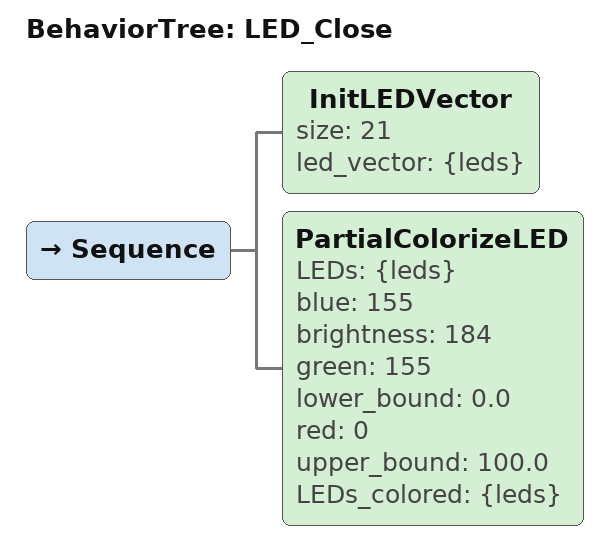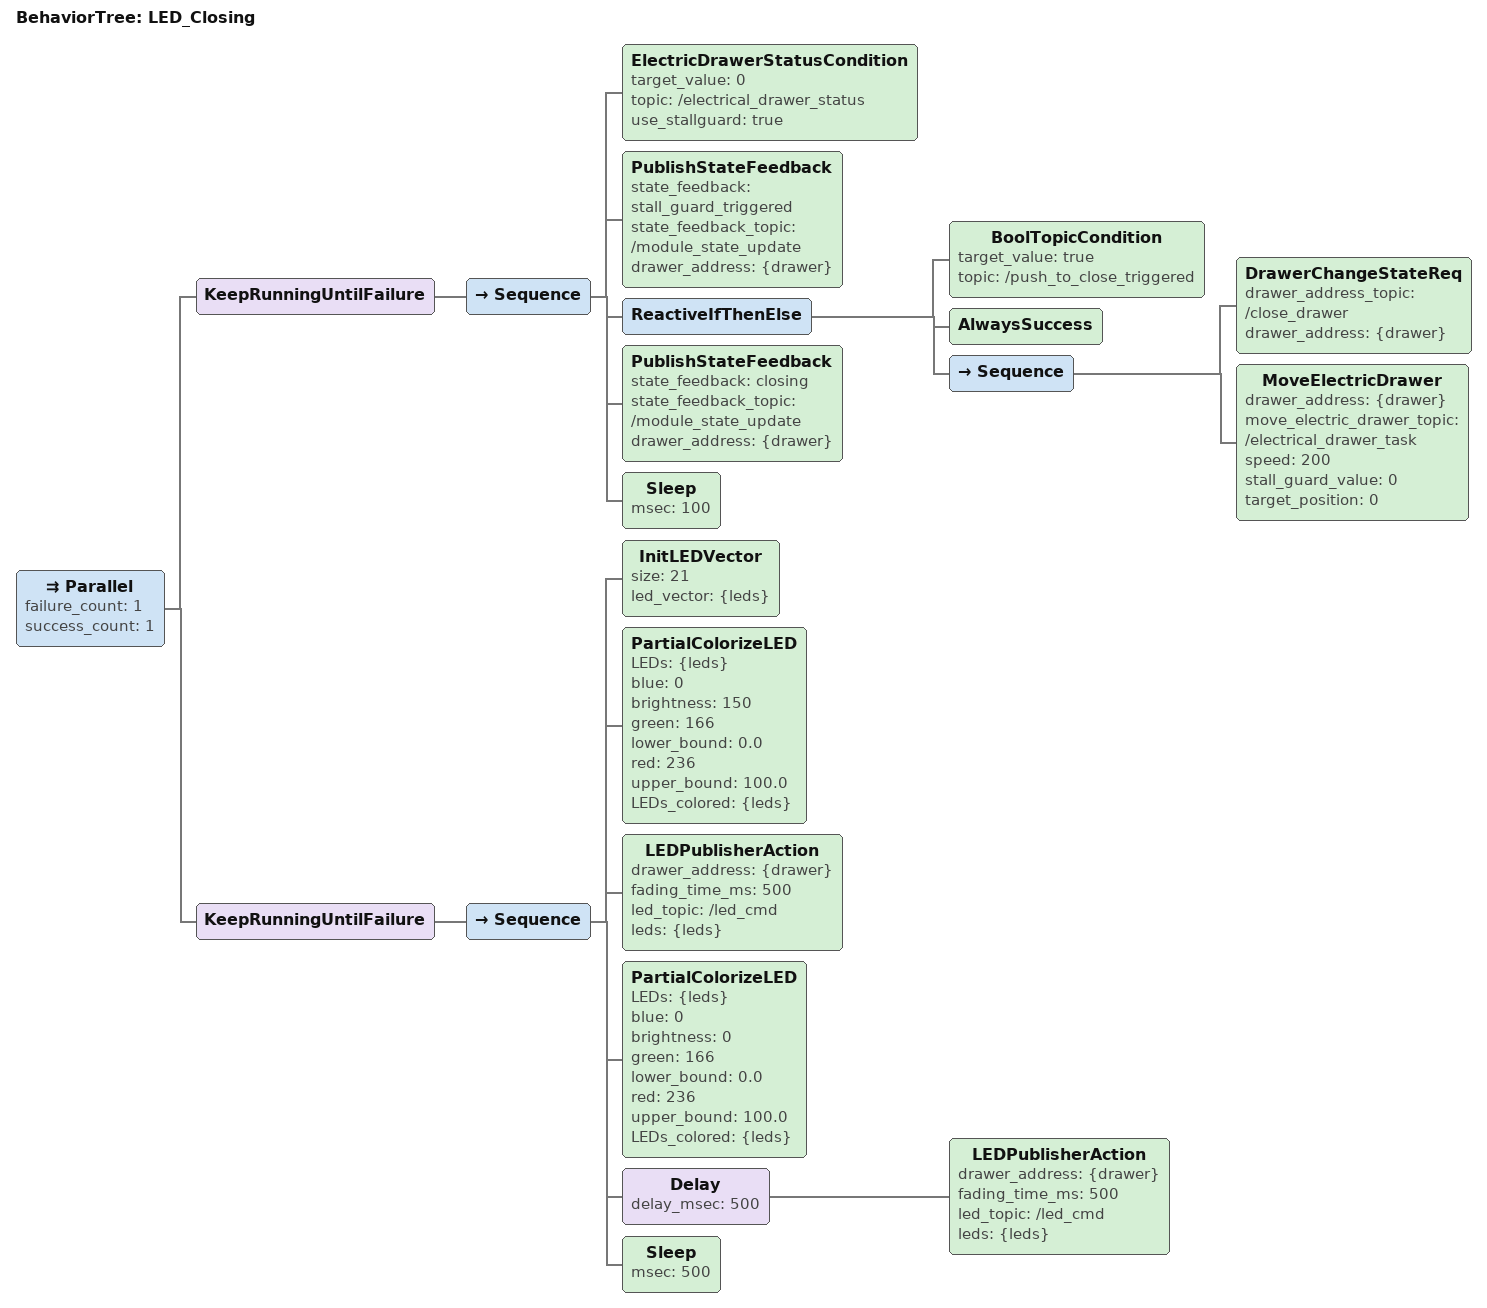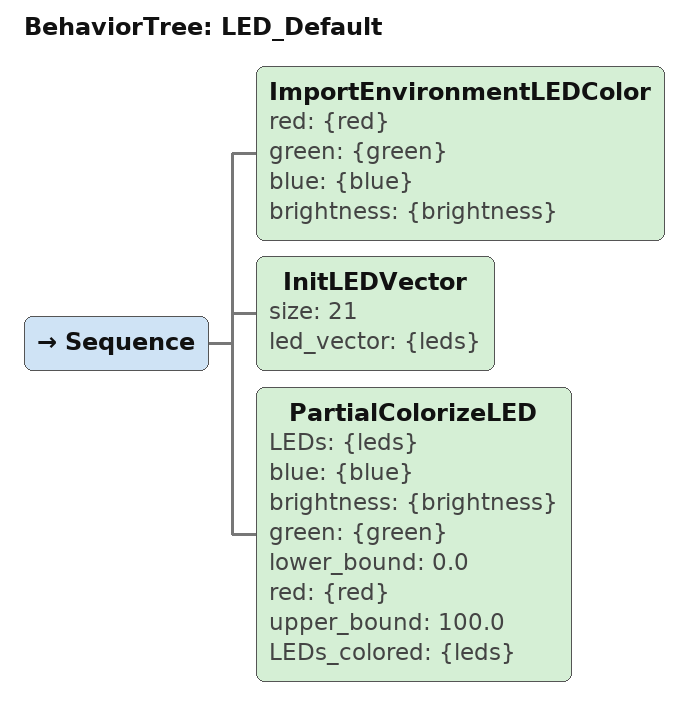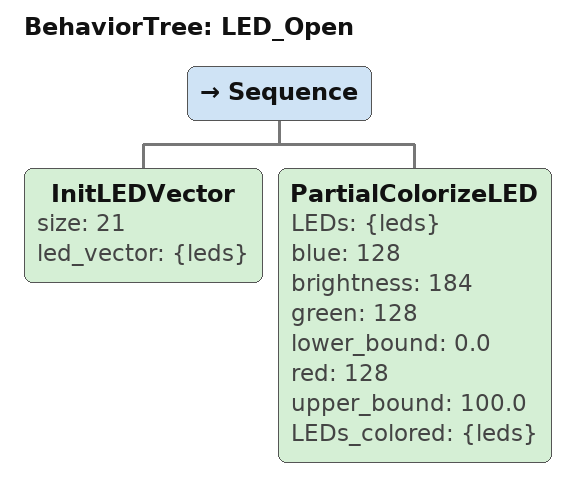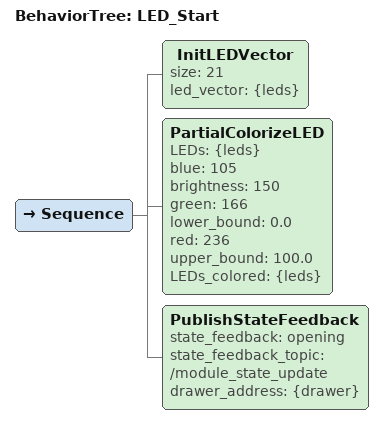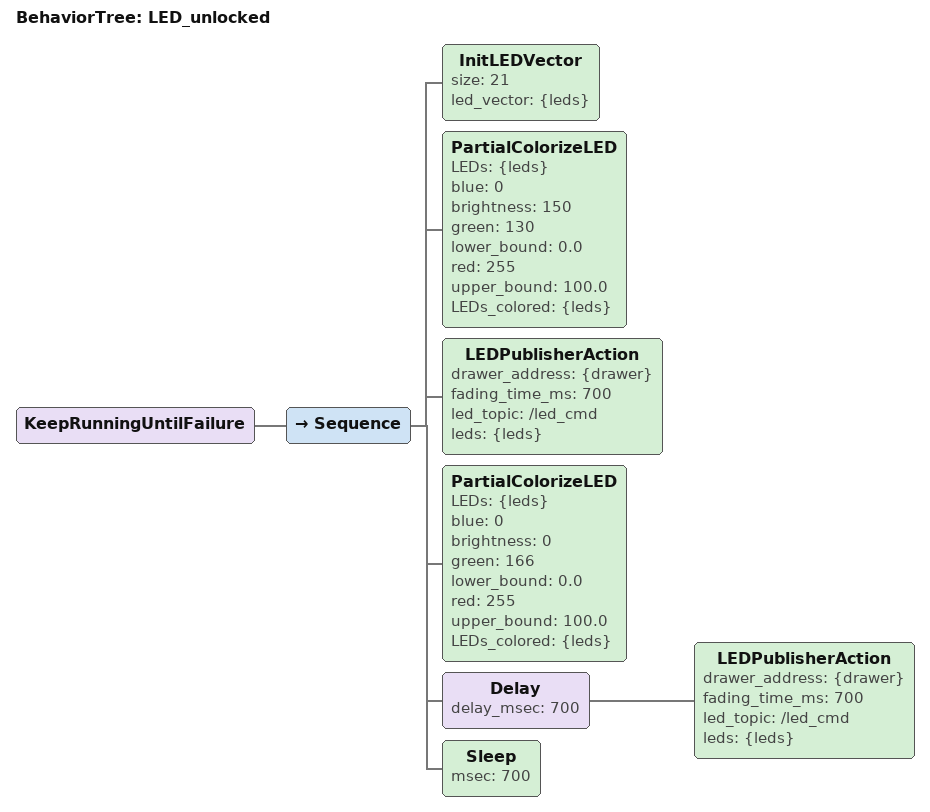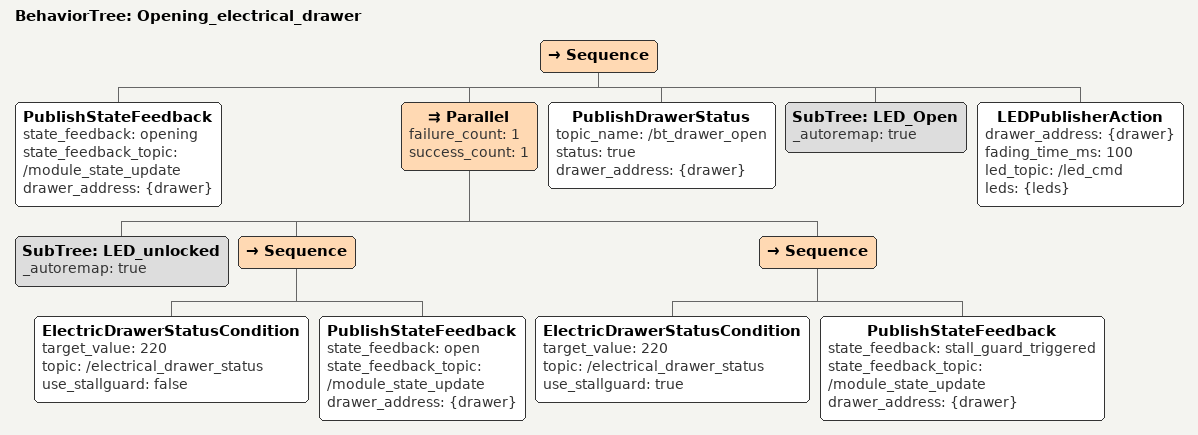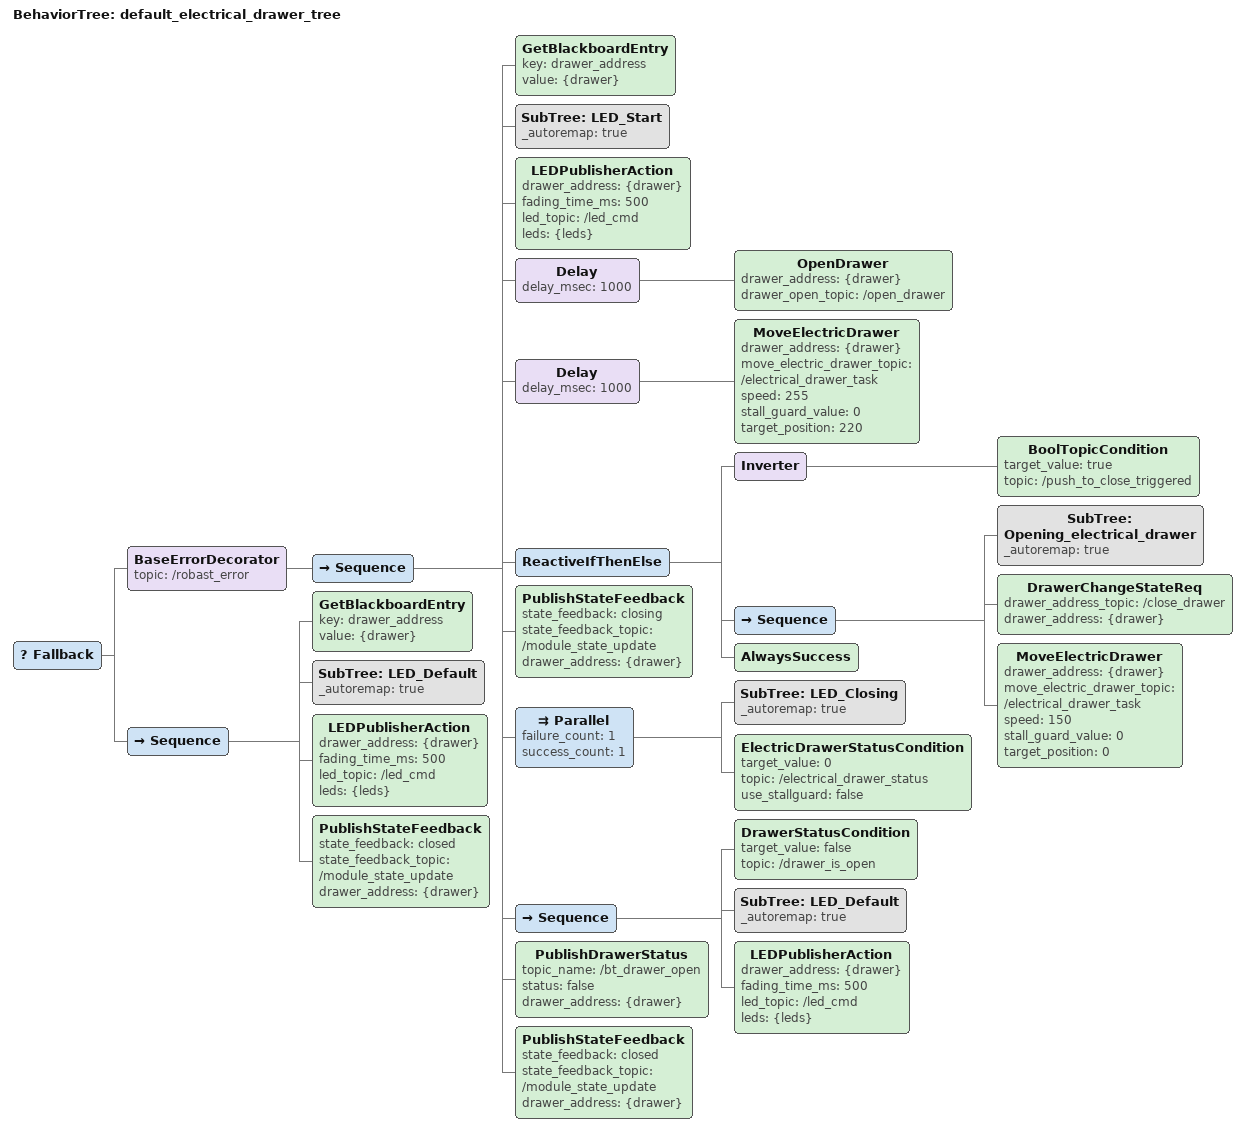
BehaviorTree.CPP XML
<?xml version="1.0" encoding="UTF-8"?>
<root BTCPP_format="4"
      main_tree_to_execute="default_electrical_drawer_tree">
  <BehaviorTree ID="LED_Close">
    <Sequence>
      <InitLEDVector size="21"
                     led_vector="{leds}"/>
      <PartialColorizeLED LEDs="{leds}"
                          blue="155"
                          brightness="184"
                          green="155"
                          lower_bound="0.0"
                          red="0"
                          upper_bound="100.0"
                          LEDs_colored="{leds}"/>
    </Sequence>
  </BehaviorTree>

  <BehaviorTree ID="LED_Closing">
    <Parallel failure_count="1"
              success_count="1">
      <KeepRunningUntilFailure>
        <Sequence>
          <ElectricDrawerStatusCondition target_value="0"
                                         topic="/electrical_drawer_status"
                                         use_stallguard="true"/>
          <PublishStateFeedback state_feedback="stall_guard_triggered"
                                state_feedback_topic="/module_state_update"
                                drawer_address="{drawer}"/>
          <ReactiveIfThenElse>
            <BoolTopicCondition target_value="true"
                                topic="/push_to_close_triggered"/>
            <AlwaysSuccess/>
            <Sequence>
              <DrawerChangeStateReq drawer_address_topic="/close_drawer"
                                    drawer_address="{drawer}"/>
              <MoveElectricDrawer drawer_address="{drawer}"
                                  move_electric_drawer_topic="/electrical_drawer_task"
                                  speed="200"
                                  stall_guard_value="0"
                                  target_position="0"/>
            </Sequence>
          </ReactiveIfThenElse>
          <PublishStateFeedback state_feedback="closing"
                                state_feedback_topic="/module_state_update"
                                drawer_address="{drawer}"/>
          <Sleep msec="100"/>
        </Sequence>
      </KeepRunningUntilFailure>
      <KeepRunningUntilFailure>
        <Sequence>
          <InitLEDVector size="21"
                         led_vector="{leds}"/>
          <PartialColorizeLED LEDs="{leds}"
                              blue="0"
                              brightness="150"
                              green="166"
                              lower_bound="0.0"
                              red="236"
                              upper_bound="100.0"
                              LEDs_colored="{leds}"/>
          <LEDPublisherAction drawer_address="{drawer}"
                              fading_time_ms="500"
                              led_topic="/led_cmd"
                              leds="{leds}"/>
          <PartialColorizeLED LEDs="{leds}"
                              blue="0"
                              brightness="0"
                              green="166"
                              lower_bound="0.0"
                              red="236"
                              upper_bound="100.0"
                              LEDs_colored="{leds}"/>
          <Delay delay_msec="500">
            <LEDPublisherAction drawer_address="{drawer}"
                                fading_time_ms="500"
                                led_topic="/led_cmd"
                                leds="{leds}"/>
          </Delay>
          <Sleep msec="500"/>
        </Sequence>
      </KeepRunningUntilFailure>
    </Parallel>
  </BehaviorTree>

  <BehaviorTree ID="LED_Default">
    <Sequence>
      <ImportEnvironmentLEDColor red="{red}"
                                 green="{green}"
                                 blue="{blue}"
                                 brightness="{brightness}"/>
      <InitLEDVector size="21"
                     led_vector="{leds}"/>
      <PartialColorizeLED LEDs="{leds}"
                          blue="{blue}"
                          brightness="{brightness}"
                          green="{green}"
                          lower_bound="0.0"
                          red="{red}"
                          upper_bound="100.0"
                          LEDs_colored="{leds}"/>
    </Sequence>
  </BehaviorTree>

  <BehaviorTree ID="LED_Open">
    <Sequence>
      <InitLEDVector size="21"
                     led_vector="{leds}"/>
      <PartialColorizeLED LEDs="{leds}"
                          blue="128"
                          brightness="184"
                          green="128"
                          lower_bound="0.0"
                          red="128"
                          upper_bound="100.0"
                          LEDs_colored="{leds}"/>
    </Sequence>
  </BehaviorTree>

  <BehaviorTree ID="LED_Start">
    <Sequence>
      <InitLEDVector size="21"
                     led_vector="{leds}"/>
      <PartialColorizeLED LEDs="{leds}"
                          blue="105"
                          brightness="150"
                          green="166"
                          lower_bound="0.0"
                          red="236"
                          upper_bound="100.0"
                          LEDs_colored="{leds}"/>
      <PublishStateFeedback state_feedback="opening"
                            state_feedback_topic="/module_state_update"
                            drawer_address="{drawer}"/>
    </Sequence>
  </BehaviorTree>

  <BehaviorTree ID="LED_unlocked">
    <KeepRunningUntilFailure>
      <Sequence>
        <InitLEDVector size="21"
                       led_vector="{leds}"/>
        <PartialColorizeLED LEDs="{leds}"
                            blue="0"
                            brightness="150"
                            green="130"
                            lower_bound="0.0"
                            red="255"
                            upper_bound="100.0"
                            LEDs_colored="{leds}"/>
        <LEDPublisherAction drawer_address="{drawer}"
                            fading_time_ms="700"
                            led_topic="/led_cmd"
                            leds="{leds}"/>
        <PartialColorizeLED LEDs="{leds}"
                            blue="0"
                            brightness="0"
                            green="166"
                            lower_bound="0.0"
                            red="255"
                            upper_bound="100.0"
                            LEDs_colored="{leds}"/>
        <Delay delay_msec="700">
          <LEDPublisherAction drawer_address="{drawer}"
                              fading_time_ms="700"
                              led_topic="/led_cmd"
                              leds="{leds}"/>
        </Delay>
        <Sleep msec="700"/>
      </Sequence>
    </KeepRunningUntilFailure>
  </BehaviorTree>

  <BehaviorTree ID="Opening_electrical_drawer">
    <Sequence>
      <PublishStateFeedback state_feedback="opening"
                            state_feedback_topic="/module_state_update"
                            drawer_address="{drawer}"/>
      <Parallel failure_count="1"
                success_count="1">
        <SubTree ID="LED_unlocked"
                 _autoremap="true"/>
        <Sequence>
          <ElectricDrawerStatusCondition target_value="220"
                                         topic="/electrical_drawer_status"
                                         use_stallguard="false"/>
          <PublishStateFeedback state_feedback="open"
                                state_feedback_topic="/module_state_update"
                                drawer_address="{drawer}"/>
        </Sequence>
        <Sequence>
          <ElectricDrawerStatusCondition target_value="220"
                                         topic="/electrical_drawer_status"
                                         use_stallguard="true"/>
          <PublishStateFeedback state_feedback="stall_guard_triggered"
                                state_feedback_topic="/module_state_update"
                                drawer_address="{drawer}"/>
        </Sequence>
      </Parallel>
      <PublishDrawerStatus topic_name="/bt_drawer_open"
                           status="true"
                           drawer_address="{drawer}"/>
      <SubTree ID="LED_Open"
               _autoremap="true"/>
      <LEDPublisherAction drawer_address="{drawer}"
                          fading_time_ms="100"
                          led_topic="/led_cmd"
                          leds="{leds}"/>
    </Sequence>
  </BehaviorTree>

  <BehaviorTree ID="default_electrical_drawer_tree">
    <Fallback>
      <BaseErrorDecorator topic="/robast_error">
        <Sequence>
          <GetBlackboardEntry key="drawer_address"
                              value="{drawer}"/>
          <SubTree ID="LED_Start"
                   _autoremap="true"/>
          <LEDPublisherAction drawer_address="{drawer}"
                              fading_time_ms="500"
                              led_topic="/led_cmd"
                              leds="{leds}"/>
          <Delay delay_msec="1000">
            <OpenDrawer drawer_address="{drawer}"
                        drawer_open_topic="/open_drawer"/>
          </Delay>
          <Delay delay_msec="1000">
            <MoveElectricDrawer drawer_address="{drawer}"
                                move_electric_drawer_topic="/electrical_drawer_task"
                                speed="255"
                                stall_guard_value="0"
                                target_position="220"/>
          </Delay>
          <ReactiveIfThenElse>
            <Inverter>
              <BoolTopicCondition target_value="true"
                                  topic="/push_to_close_triggered"/>
            </Inverter>
            <Sequence>
              <SubTree ID="Opening_electrical_drawer"
                       _autoremap="true"/>
              <DrawerChangeStateReq drawer_address_topic="/close_drawer"
                                    drawer_address="{drawer}"/>
              <MoveElectricDrawer drawer_address="{drawer}"
                                  move_electric_drawer_topic="/electrical_drawer_task"
                                  speed="150"
                                  stall_guard_value="0"
                                  target_position="0"/>
            </Sequence>
            <AlwaysSuccess/>
          </ReactiveIfThenElse>
          <PublishStateFeedback state_feedback="closing"
                                state_feedback_topic="/module_state_update"
                                drawer_address="{drawer}"/>
          <Parallel failure_count="1"
                    success_count="1">
            <SubTree ID="LED_Closing"
                     _autoremap="true"/>
            <ElectricDrawerStatusCondition target_value="0"
                                           topic="/electrical_drawer_status"
                                           use_stallguard="false"/>
          </Parallel>
          <Sequence>
            <DrawerStatusCondition target_value="false"
                                   topic="/drawer_is_open"/>
            <SubTree ID="LED_Default"
                     _autoremap="true"/>
            <LEDPublisherAction drawer_address="{drawer}"
                                fading_time_ms="500"
                                led_topic="/led_cmd"
                                leds="{leds}"/>
          </Sequence>
          <PublishDrawerStatus topic_name="/bt_drawer_open"
                               status="false"
                               drawer_address="{drawer}"/>
          <PublishStateFeedback state_feedback="closed"
                                state_feedback_topic="/module_state_update"
                                drawer_address="{drawer}"/>
        </Sequence>
      </BaseErrorDecorator>
      <Sequence>
        <GetBlackboardEntry key="drawer_address"
                            value="{drawer}"/>
        <SubTree ID="LED_Default"
                 _autoremap="true"/>
        <LEDPublisherAction drawer_address="{drawer}"
                            fading_time_ms="500"
                            led_topic="/led_cmd"
                            leds="{leds}"/>
        <PublishStateFeedback state_feedback="closed"
                              state_feedback_topic="/module_state_update"
                              drawer_address="{drawer}"/>
      </Sequence>
    </Fallback>
  </BehaviorTree>

</root>
